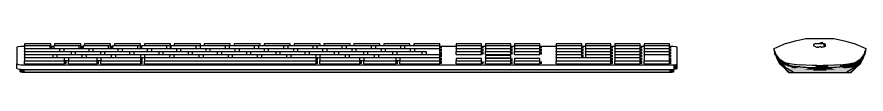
# Model space of a CAD drawing. Header units: millimetres. Extents: x 10441 to 16709, y -1420 to 2160.
# Drawn here: x 10798 to 11351, y -161 to -139 of the extents above; entities that cross this region are included whole.
import ezdxf

# ---------------------------------------------------------------- set-up
doc = ezdxf.new("R2010")
doc.units = ezdxf.units.MM
doc.header["$MEASUREMENT"] = 0
doc.layers.add('Hatch', color=7, linetype='Continuous')

# ---------------------------------------------------------------- blocks, each defined once
blk = doc.blocks.new('keyboard and mouse ele')
at = {"layer": 'Hatch', "linetype": 'Continuous', "lineweight": 0, "ltscale": 10}
for points in [[(-274.81, 11.15), (-274.81, 9.93), (-273.49, 10.05), (-273.49, 11.15)], [(-255.32, 11.15), (-255.32, 9.93), (-253.99, 10.05), (-253.99, 11.15)], [(-234.69, 11.15), (-235.82, 11.15), (-235.82, 9.93), (-234.69, 10.03)], [(-216.32, 11.15), (-216.32, 9.93), (-215.65, 9.99), (-215.65, 11.15)], [(-196.83, 11.15), (-196.83, 9.93), (-196.62, 9.95), (-196.62, 11.15)], [(-20.04, 11.15), (-21.36, 11.15), (-21.36, 9.93), (-20.04, 10.05)], [(7.14, 11.15), (5.82, 11.15), (5.82, 9.93), (7.14, 10.05)], [(24.86, 11.15), (24.86, 9.93), (26.18, 10.05), (26.18, 11.15)], [(45.22, 11.15), (43.9, 11.15), (43.9, 9.93), (45.22, 10.05)], [(71.08, 11.15), (71.08, 9.93), (72.4, 10.05), (72.4, 11.15)], [(91.44, 11.15), (90.12, 11.15), (90.12, 9.93), (91.44, 10.05)], [(109.15, 11.15), (109.15, 9.93), (110.48, 10.05), (110.48, 11.15)], [(129.52, 11.15), (128.19, 11.15), (128.19, 9.93), (129.52, 10.05)], [(222.99, 12.97), (222.54, 12.74), (222.99, 12.88)], [(-273.95, 9.79), (-275.27, 9.79), (-273.95, 9.72)], [(-254.91, 9.79), (-256.23, 9.79), (-254.91, 9.72)], [(-248.5, 7.85), (-249.82, 7.85), (-248.5, 7.79)], [(-240.95, 5.92), (-242.27, 5.92), (-240.95, 5.86)], [(-235.87, 9.79), (-237.19, 9.79), (-235.87, 9.72)], [(-229.46, 7.85), (-230.79, 7.85), (-229.46, 7.79)], [(-216.83, 9.79), (-218.15, 9.79), (-216.83, 9.72)], [(-210.42, 7.85), (-211.75, 7.85), (-210.42, 7.79)], [(-202.87, 5.92), (-204.2, 5.92), (-202.87, 5.86)], [(-197.79, 9.79), (-199.12, 9.79), (-197.79, 9.72)], [(-191.39, 7.85), (-192.71, 7.85), (-191.39, 7.79)], [(-172.35, 7.85), (-173.67, 7.85), (-172.35, 7.79)], [(-159.71, 9.79), (-161.04, 9.79), (-159.71, 9.72)], [(-145.76, 5.92), (-147.08, 5.92), (-145.76, 5.86)], [(-126.72, 5.92), (-128.04, 5.92), (-126.72, 5.86)], [(-115.23, 7.85), (-116.56, 7.85), (-115.23, 7.79)], [(-102.6, 9.79), (-103.92, 9.79), (-102.6, 9.72)], [(-88.64, 5.92), (-89.97, 5.92), (-88.64, 5.86)], [(-83.56, 9.79), (-84.88, 9.79), (-83.56, 9.72)], [(-77.15, 7.85), (-78.48, 7.85), (-77.15, 7.79)], [(-64.52, 9.79), (-65.85, 9.79), (-64.52, 9.72)], [(-50.56, 5.92), (-51.89, 5.92), (-50.56, 5.86)], [(-39.08, 7.85), (-40.4, 7.85), (-39.08, 7.79)], [(-31.53, 5.92), (-32.85, 5.92), (-31.53, 5.86)], [(-21.36, 9.79), (-21.36, 8), (-20.04, 8.11), (-20.04, 9.79)], [(-20.04, 7.85), (-21.36, 7.85), (-21.36, 4.13), (-20.04, 4.25)], [(7.14, 9.79), (5.82, 9.79), (5.82, 8), (7.14, 8.11)], [(5.82, 7.85), (5.82, 6.06), (7.14, 6.18), (7.14, 7.85)], [(26.18, 9.79), (24.86, 9.79), (24.86, 8), (26.18, 8.11)], [(26.18, 7.85), (24.86, 7.85), (24.86, 6.06), (26.18, 6.18)], [(45.22, 9.79), (43.9, 9.79), (43.9, 8), (45.22, 8.11)], [(43.9, 7.85), (43.9, 6.06), (45.22, 6.18), (45.22, 7.85)], [(71.08, 9.79), (71.08, 8), (72.4, 8.11), (72.4, 9.79)], [(71.08, 7.85), (71.08, 6.06), (72.4, 6.18), (72.4, 7.85)], [(71.08, 5.92), (71.08, 4.13), (72.4, 4.25), (72.4, 5.92)], [(90.12, 9.79), (90.12, 8), (91.44, 8.11), (91.44, 9.79)], [(91.44, 7.85), (90.12, 7.85), (90.12, 6.06), (91.44, 6.18)], [(91.44, 5.92), (90.12, 5.92), (90.12, 4.13), (91.44, 4.25)], [(110.48, 9.79), (109.15, 9.79), (109.15, 8), (110.48, 8.11)], [(109.15, 7.85), (109.15, 6.06), (110.48, 6.18), (110.48, 7.85)], [(109.15, 5.92), (109.15, 4.13), (110.48, 4.25), (110.48, 5.92)], [(129.52, 9.79), (128.19, 9.79), (128.19, 8), (129.52, 8.11)], [(129.52, 7.85), (128.19, 7.85), (128.19, 6.06), (129.52, 6.18)], [(129.52, 5.92), (128.19, 5.92), (128.19, 4.13), (129.52, 4.25)], [(253.07, 3.46), (252.39, 1.95), (255.05, 6.2)], [(255.05, 6.2), (252.39, 1.95), (254.7, 4.17)], [(255.05, 6.2), (254.7, 4.17), (256.03, 8.87)], [(254.7, 4.17), (255.52, 6.48), (256.03, 8.87)], [(255.43, 6.2), (255.59, 6.48), (255.8, 7.02), (255.44, 6.24)], [(255.52, 6.48), (255.47, 6.32), (255.8, 7.02)], [(255.52, 6.48), (255.84, 7.19), (256.28, 9.86)], [(256.27, 9.83), (256.03, 8.87), (255.52, 6.48), (256.25, 9.73)], [(-265.79, 2.05), (-265.79, 0), (-264.47, 0.12), (-264.47, 2.05)], [(-243.36, 2.05), (-244.68, 2.05), (-244.68, 0), (-243.36, 0.12)], [(-216.17, 3.99), (-216.17, 2.2), (-214.85, 2.31), (-214.85, 3.99)], [(-216.17, 2.05), (-216.17, 0), (-214.85, 0.12), (-214.85, 2.05)], [(-157.73, 3.99), (-159.06, 3.99), (-157.73, 3.92)], [(-138.69, 3.99), (-140.02, 3.99), (-138.69, 3.92)], [(-119.65, 3.99), (-120.98, 3.99), (-119.65, 3.92)], [(-100.62, 3.99), (-101.94, 3.99), (-101.94, 2.2), (-100.62, 2.31)], [(-100.62, 2.05), (-101.94, 2.05), (-101.94, 0), (-100.62, 0.12)], [(-72.1, 2.05), (-73.43, 2.05), (-73.43, 0), (-72.1, 0.12)], [(-62.54, 3.99), (-63.86, 3.99), (-62.54, 3.92)], [(-48.55, 2.05), (-49.88, 2.05), (-49.88, 0), (-48.55, 0.12)], [(-21.36, 3.99), (-21.36, 2.2), (-20.04, 2.31), (-20.04, 3.99)], [(-21.36, 2.05), (-21.36, 0), (-20.04, 0.12), (-20.04, 2.05)], [(5.82, 1.79), (5.82, 0), (7.14, 0.12), (7.14, 1.79)], [(26.18, 3.72), (24.86, 3.72), (24.86, 1.93), (26.18, 2.05)], [(24.86, 1.79), (24.86, 0), (26.18, 0.12), (26.18, 1.79)], [(43.9, 1.79), (43.9, 0), (45.22, 0.12), (45.22, 1.79)], [(91.44, 3.99), (90.12, 3.99), (90.12, 2.2), (91.44, 2.31)], [(91.44, 2.05), (90.12, 2.05), (90.12, 0), (91.44, 0.12)], [(109.15, 3.99), (109.15, 2.2), (110.48, 2.31), (110.48, 3.99)], [(110.48, 2.05), (109.15, 2.05), (109.15, 0), (110.48, 0.12)], [(129.52, 3.99), (128.19, 3.99), (128.19, 0), (129.52, 0.12)], [(132.52, -0.26), (132.52, -3.24), (133.19, -2.98), (133.19, 0)], [(200.23, 1.84), (197.91, 4.03), (202.53, -1.59)], [(202.53, -1.59), (197.91, 4.03), (202.28, -1.44)], [(198.05, 3.99), (200.24, 1.84), (200.17, 1.95)], [(200.23, 1.84), (201.3, 1.18), (201.43, 1.12)], [(204.62, -2.28), (200.23, 1.84), (202.53, -1.59)], [(200.42, 1.8), (200.25, 1.83), (204.11, -0.48), (204.18, -0.39), (203.94, -0.34)], [(201.43, 1.12), (201.3, 1.18), (203.99, -0.47), (204.14, -0.48)], [(207.7, 0.21), (203.4, 1), (203.94, -0.34)], [(207.7, 0.21), (203.94, -0.34), (205.81, -0.71)], [(244.86, 0.21), (239.42, -0.53), (244.31, -1.2)], [(244.86, 0.21), (244.31, -1.2), (248.61, -0.34)], [(248.61, -0.34), (249.15, 1), (244.86, 0.21)], [(252.32, 1.84), (247.93, -2.28), (250.04, -1.59)], [(248.56, -0.47), (247.93, -2.28), (252.32, 1.84)], [(248.61, -0.34), (248.38, -0.39), (248.45, -0.48), (252.32, 1.84), (252.15, 1.8)], [(248.42, -0.49), (248.56, -0.47), (251.22, 1.16), (251.09, 1.1), (250.09, 0.51), (248.45, -0.48)], [(249.15, 1), (248.61, -0.34), (253.07, 3.46)], [(253.07, 3.46), (248.61, -0.34), (252.39, 1.95)], [(250.04, -1.59), (251.85, -0.52), (254.65, 4.03)], [(250.04, -1.59), (254.65, 4.03), (252.32, 1.84)], [(252.32, 1.84), (251.09, 1.1), (251.22, 1.16)], [(253.55, 2.25), (251.85, -0.52), (252.76, 0.55)], [(252.39, 1.95), (252.27, 1.87), (254.65, 4.03), (254.51, 3.99)], [(252.76, 0.55), (252.95, 0.73), (253.87, 2.76), (253.55, 2.25)], [(-294.81, -3.38), (-294.81, -4.97), (-294.41, -5.13), (-294.41, -3.43)], [(-294.31, -3.44), (-294.41, -5.13), (-293.31, -5.24), (-293.31, -3.46)], [(-293.31, -3.46), (-293.31, -5.24), (-291.81, -5.29), (-291.81, -3.51)], [(128.19, -3.51), (-291.81, -3.51), (-291.81, -5.29), (128.19, -5.29)], [(128.19, -5.29), (129.69, -5.24), (129.69, -3.46), (128.19, -3.51)], [(130.69, -3.44), (129.69, -3.46), (129.69, -5.24), (130.79, -5.13), (130.79, -3.43)], [(130.69, -3.44), (132.52, -3.24), (132.52, -0.26), (130.69, -0.45)], [(130.79, -3.43), (130.79, -5.13), (131.19, -4.97), (131.19, -3.38)], [(202.42, -1.52), (200.72, -0.52), (206.48, -5.5), (208.78, -5.24), (203.66, -2.25), (202.53, -1.59)], [(206.48, -5.5), (201.87, -1.52), (205.84, -5.5)], [(204.62, -2.28), (202.53, -1.59), (208.78, -5.24)], [(204.04, -0.47), (210.07, -2.79), (204.27, -0.51), (204.16, -0.49)], [(204.06, -0.49), (205.27, -1.65), (206.45, -1.65), (208.42, -2.64), (210.07, -2.79)], [(204.11, -0.48), (204.48, -0.45), (204.18, -0.39)], [(204.48, -0.45), (204.11, -0.48), (205.88, -0.84), (208.35, -1.33), (208.42, -1.22), (208.25, -1.2)], [(208.36, -1.35), (204.27, -0.51), (210.07, -2.79)], [(216.4, -3.62), (204.62, -2.28), (213.51, -4.4)], [(210.07, -2.79), (204.62, -2.28), (216.4, -3.62)], [(204.62, -2.28), (208.78, -5.24), (213.51, -4.4)], [(218.92, -5.24), (206.48, -5.5), (217.49, -5.5)], [(206.48, -5.5), (218.92, -5.24), (208.78, -5.24)], [(210.07, -2.79), (213.26, -1.91), (208.36, -1.35)], [(212.89, -1.75), (208.42, -1.22), (208.37, -1.33), (212.99, -1.88), (213.26, -1.91)], [(221.41, -4.4), (208.78, -5.24), (218.92, -5.24)], [(208.78, -5.24), (221.41, -4.4), (213.51, -4.4)], [(213.26, -1.91), (210.07, -2.79), (220.41, -2.42)], [(210.07, -2.79), (216.4, -3.62), (220.41, -2.42)], [(213.31, -1.8), (212.89, -1.75), (213.26, -1.91)], [(220.78, -2.33), (213.13, -0.53), (213.4, -1.81)], [(213.31, -1.8), (213.26, -1.91), (220.41, -2.42), (219.84, -2.26), (213.4, -1.81)], [(222.66, -3.62), (213.51, -4.4), (221.41, -4.4)], [(213.51, -4.4), (222.66, -3.62), (216.4, -3.62)], [(216.4, -3.62), (222.14, -2.43), (220.41, -2.42)], [(222.14, -2.43), (216.4, -3.62), (222.66, -3.62)], [(218.92, -5.24), (217.49, -5.5), (226.28, -5.24)], [(226.28, -5.24), (217.49, -5.5), (226.28, -5.5)], [(221.41, -4.4), (218.92, -5.24), (226.28, -4.4)], [(218.92, -5.24), (226.28, -5.24), (226.28, -4.4)], [(219.84, -2.26), (220.41, -2.42), (220.46, -2.31), (219.91, -2.27)], [(220.55, -2.31), (220.41, -2.42), (222.14, -2.43), (220.78, -2.33)], [(226.28, -3.62), (222.66, -3.62), (221.41, -4.4)], [(221.41, -4.4), (226.28, -4.4), (226.28, -3.62)], [(222.28, -2.34), (222.14, -2.43), (224.59, -2.43), (222.35, -2.34)], [(224.59, -2.43), (222.14, -2.43), (222.66, -3.62)], [(224.2, -0.98), (222.35, -2.34), (224.65, -2.34)], [(224.59, -2.43), (222.66, -3.62), (226.28, -3.62)], [(224.65, -2.34), (225.28, -0.98), (224.2, -0.98)], [(224.59, -2.43), (226.28, -2.39), (224.68, -2.34)], [(226.28, -3.62), (226.28, -2.43), (224.59, -2.43)], [(225.28, -0.98), (224.65, -2.34), (226.28, -2.39)], [(226.28, -2.39), (226.28, -0.98), (225.28, -0.98)], [(227.27, -0.98), (226.28, -2.39), (227.9, -2.34)], [(227.27, -0.98), (226.28, -0.98), (226.28, -2.39)], [(227.98, -2.43), (226.28, -3.62), (229.9, -3.62)], [(227.98, -2.43), (226.28, -2.43), (226.28, -3.62)], [(226.28, -3.62), (226.28, -4.4), (231.16, -4.4)], [(233.64, -5.24), (226.28, -4.4), (226.28, -5.24)], [(226.28, -5.24), (226.28, -5.5), (235.07, -5.5)], [(233.64, -5.24), (226.28, -5.24), (235.07, -5.5)], [(226.3, -2.39), (227.98, -2.43), (227.88, -2.34)], [(226.3, -3.63), (231.16, -4.4), (229.9, -3.62)], [(226.3, -4.4), (233.64, -5.24), (231.16, -4.4)], [(226.44, -2.43), (227.36, -2.43), (226.47, -2.39)], [(228.36, -0.98), (227.27, -0.98), (227.9, -2.34)], [(227.9, -2.34), (230.21, -2.34), (228.36, -0.98)], [(230.21, -2.34), (227.98, -2.34), (230.43, -2.43), (230.29, -2.34)], [(227.98, -2.43), (229.9, -3.62), (230.43, -2.43)], [(231.43, -0.98), (228.36, -0.98), (230.21, -2.34)], [(229.9, -3.62), (236.17, -3.62), (230.43, -2.43)], [(239.06, -4.4), (236.17, -3.62), (229.9, -3.62)], [(229.9, -3.62), (231.16, -4.4), (239.06, -4.4)], [(230.21, -2.34), (231.78, -2.33), (231.43, -0.98)], [(230.42, -2.34), (232.14, -2.42), (232, -2.31), (231.78, -2.33)], [(232.14, -2.42), (230.43, -2.43), (236.17, -3.62)], [(239.06, -4.4), (231.16, -4.4), (243.77, -5.24)], [(231.16, -4.4), (233.64, -5.24), (243.77, -5.24)], [(239.42, -0.53), (231.43, -0.98), (231.78, -2.33)], [(231.78, -2.33), (239.17, -1.81), (239.42, -0.53)], [(232.09, -2.31), (232.14, -2.42), (232.71, -2.26)], [(232.71, -2.26), (232.14, -2.42), (239.3, -1.91), (239.25, -1.8)], [(232.14, -2.42), (242.48, -2.79), (239.3, -1.91)], [(236.17, -3.62), (242.48, -2.79), (232.14, -2.42)], [(243.77, -5.24), (233.64, -5.24), (246.07, -5.5)], [(246.07, -5.5), (233.64, -5.24), (235.07, -5.5)], [(242.48, -2.79), (236.17, -3.62), (247.93, -2.28)], [(247.93, -2.28), (236.17, -3.62), (239.06, -4.4)], [(239.06, -4.4), (243.77, -5.24), (247.93, -2.28)], [(239.42, -0.53), (239.17, -1.81), (244.31, -1.2)], [(239.25, -1.8), (239.3, -1.91), (239.66, -1.76)], [(239.66, -1.76), (239.3, -1.91), (244.2, -1.35), (244.14, -1.22)], [(239.3, -1.91), (242.48, -2.79), (244.2, -1.35)], [(242.48, -2.79), (248.56, -0.47), (248.38, -0.49)], [(248.56, -0.47), (242.48, -2.79), (247.93, -2.28)], [(244.2, -1.35), (242.48, -2.79), (248.33, -0.5)], [(248.4, -2.54), (243.77, -5.24), (246.07, -5.5), (251.85, -0.52), (250.14, -1.52), (250.04, -1.59), (248.9, -2.25)], [(243.77, -5.24), (250.04, -1.59), (247.93, -2.28)], [(244.31, -1.2), (244.14, -1.22), (244.2, -1.35), (248.33, -0.5), (248.45, -0.48), (248.08, -0.45)], [(246.07, -5.5), (246.71, -5.5), (250.68, -1.53)], [(248.38, -0.39), (248.08, -0.45), (248.45, -0.48)]]:
    blk.add_hatch(color=253, dxfattribs=at).paths.add_polyline_path(points)
at = {"ltscale": 10}
for p, q in [((-296.14, 11.13), (-296.81, 10.87)), ((-294.31, 11.32), (-296.14, 11.13)), ((-291.81, 11.39), (-294.31, 11.32)), ((-274.81, 13.02), (-291.81, 13.02)), ((-291.81, 13.02), (-291.81, 11.92)), ((-291.81, 11.92), (-274.81, 11.92)), ((-291.81, 11.66), (-291.81, 11.92)), ((-275.27, 11.66), (-291.81, 11.66)), ((-291.81, 11.66), (-291.81, 9.99)), ((-275.27, 9.99), (-275.27, 11.66)), ((-274.81, 11.92), (-274.81, 13.02)), ((-274.81, 9.93), (-274.81, 11.92)), ((-272.77, 11.39), (-274.81, 11.39)), ((-256.23, 11.66), (-272.77, 11.66)), ((-272.77, 11.66), (-272.77, 9.99)), ((-255.32, 13.02), (-272.31, 13.02)), ((-272.31, 13.02), (-272.31, 11.92)), ((-272.31, 11.92), (-255.32, 11.92)), ((-272.31, 11.66), (-272.31, 11.92)), ((-256.23, 9.99), (-256.23, 11.66)), ((-255.32, 11.92), (-255.32, 13.02)), ((-255.32, 9.93), (-255.32, 11.92)), ((-253.73, 11.39), (-255.32, 11.39)), ((-237.19, 11.66), (-253.73, 11.66)), ((-253.73, 11.66), (-253.73, 9.99)), ((-235.82, 13.02), (-252.82, 13.02)), ((-252.82, 13.02), (-252.82, 11.92)), ((-252.82, 11.92), (-235.82, 11.92)), ((-252.82, 11.66), (-252.82, 11.92)), ((-237.19, 9.99), (-237.19, 11.66)), ((-235.82, 11.92), (-235.82, 13.02)), ((-235.82, 9.93), (-235.82, 11.92)), ((-234.69, 11.39), (-235.82, 11.39)), ((-218.15, 11.66), (-234.69, 11.66)), ((-234.69, 11.66), (-234.69, 9.99)), ((-216.32, 13.02), (-233.32, 13.02)), ((-233.32, 13.02), (-233.32, 11.92)), ((-233.32, 11.92), (-216.32, 11.92)), ((-233.32, 11.66), (-233.32, 11.92)), ((-218.15, 9.99), (-218.15, 11.66)), ((-216.32, 11.92), (-216.32, 13.02)), ((-216.32, 9.93), (-216.32, 11.92)), ((-215.65, 11.39), (-216.32, 11.39)), ((-199.12, 11.66), (-215.65, 11.66)), ((-215.65, 11.66), (-215.65, 9.99)), ((-196.83, 13.02), (-213.82, 13.02)), ((-213.82, 13.02), (-213.82, 11.92)), ((-213.82, 11.92), (-196.83, 11.92)), ((-213.82, 11.66), (-213.82, 11.92)), ((-199.12, 9.99), (-199.12, 11.66)), ((-196.83, 11.92), (-196.83, 13.02)), ((-196.83, 9.93), (-196.83, 11.92)), ((-196.62, 11.39), (-196.83, 11.39)), ((-180.08, 11.66), (-196.62, 11.66)), ((-196.62, 11.66), (-196.62, 9.99)), ((-177.33, 13.02), (-194.33, 13.02)), ((-194.33, 13.02), (-194.33, 11.92)), ((-194.33, 11.92), (-177.33, 11.92)), ((-194.33, 11.66), (-194.33, 11.92)), ((-180.08, 9.99), (-180.08, 11.66)), ((-161.04, 11.66), (-177.58, 11.66)), ((-177.58, 11.66), (-177.58, 9.99)), ((-177.33, 11.92), (-177.33, 13.02)), ((-177.33, 11.66), (-177.33, 11.92)), ((-157.84, 13.02), (-174.83, 13.02)), ((-174.83, 13.02), (-174.83, 11.92)), ((-174.83, 11.92), (-157.84, 11.92)), ((-174.83, 11.66), (-174.83, 11.92)), ((-161.04, 9.99), (-161.04, 11.66)), ((-142, 11.66), (-158.54, 11.66)), ((-158.54, 11.66), (-158.54, 9.99)), ((-157.84, 11.92), (-157.84, 13.02)), ((-157.84, 11.66), (-157.84, 11.92)), ((-138.34, 13.02), (-155.34, 13.02)), ((-155.34, 13.02), (-155.34, 11.92)), ((-155.34, 11.92), (-138.34, 11.92)), ((-155.34, 11.66), (-155.34, 11.92)), ((-142, 9.99), (-142, 11.66)), ((-122.96, 11.66), (-139.5, 11.66)), ((-139.5, 11.66), (-139.5, 9.99)), ((-138.34, 11.92), (-138.34, 13.02)), ((-138.34, 11.66), (-138.34, 11.92)), ((-118.84, 13.02), (-135.84, 13.02)), ((-135.84, 13.02), (-135.84, 11.92)), ((-135.84, 11.92), (-118.84, 11.92)), ((-135.84, 11.66), (-135.84, 11.92)), ((-122.96, 9.99), (-122.96, 11.66)), ((-103.92, 11.66), (-120.46, 11.66)), ((-120.46, 11.66), (-120.46, 9.99)), ((-118.84, 11.92), (-118.84, 13.02)), ((-118.84, 11.66), (-118.84, 11.92)), ((-99.35, 13.02), (-116.34, 13.02)), ((-116.34, 13.02), (-116.34, 11.92)), ((-116.34, 11.92), (-99.35, 11.92)), ((-116.34, 11.66), (-116.34, 11.92)), ((-103.92, 9.99), (-103.92, 11.66)), ((-84.88, 11.66), (-101.42, 11.66)), ((-101.42, 11.66), (-101.42, 9.99)), ((-99.35, 11.92), (-99.35, 13.02)), ((-99.35, 11.66), (-99.35, 11.92)), ((-79.85, 13.02), (-96.85, 13.02)), ((-96.85, 13.02), (-96.85, 11.92)), ((-96.85, 11.92), (-79.85, 11.92)), ((-96.85, 11.66), (-96.85, 11.92)), ((-84.88, 9.99), (-84.88, 11.66)), ((-65.85, 11.66), (-82.38, 11.66)), ((-82.38, 11.66), (-82.38, 9.99)), ((-79.85, 11.92), (-79.85, 13.02)), ((-79.85, 11.66), (-79.85, 11.92)), ((-60.36, 13.02), (-77.35, 13.02)), ((-77.35, 13.02), (-77.35, 11.92)), ((-77.35, 11.92), (-60.36, 11.92)), ((-77.35, 11.66), (-77.35, 11.92)), ((-65.85, 9.99), (-65.85, 11.66)), ((-46.81, 11.66), (-63.35, 11.66)), ((-63.35, 11.66), (-63.35, 9.99)), ((-60.36, 11.92), (-60.36, 13.02)), ((-60.36, 11.66), (-60.36, 11.92)), ((-40.86, 13.02), (-57.86, 13.02)), ((-57.86, 13.02), (-57.86, 11.92)), ((-57.86, 11.92), (-40.86, 11.92)), ((-57.86, 11.66), (-57.86, 11.92)), ((-46.81, 9.99), (-46.81, 11.66)), ((-21.36, 11.66), (-44.31, 11.66)), ((-44.31, 11.66), (-44.31, 9.99)), ((-40.86, 11.92), (-40.86, 13.02)), ((-40.86, 11.66), (-40.86, 11.92)), ((-21.36, 13.02), (-38.36, 13.02)), ((-38.36, 13.02), (-38.36, 11.92)), ((-38.36, 11.92), (-21.36, 11.92)), ((-38.36, 11.66), (-38.36, 11.92)), ((-21.36, 11.92), (-21.36, 13.02)), ((-21.36, 11.66), (-21.36, 11.92)), ((-21.36, 9.99), (-21.36, 11.66)), ((-10.72, 11.39), (-21.36, 11.39)), ((5.82, 13.02), (-10.72, 13.02)), ((-10.72, 13.02), (-10.72, 11.92)), ((-10.72, 11.92), (5.82, 11.92)), ((-10.72, 11.66), (-10.72, 11.92)), ((5.82, 11.66), (-10.72, 11.66)), ((-10.72, 11.66), (-10.72, 9.99)), ((5.82, 11.92), (5.82, 13.02)), ((5.82, 11.66), (5.82, 11.92)), ((5.82, 9.99), (5.82, 11.66)), ((8.32, 11.39), (5.82, 11.39)), ((24.86, 13.02), (8.32, 13.02)), ((8.32, 13.02), (8.32, 11.92)), ((8.32, 11.92), (24.86, 11.92)), ((8.32, 11.66), (8.32, 11.92)), ((24.86, 11.66), (8.32, 11.66)), ((8.32, 11.66), (8.32, 9.99)), ((24.86, 11.92), (24.86, 13.02)), ((24.86, 11.66), (24.86, 11.92)), ((24.86, 9.99), (24.86, 11.66)), ((27.36, 11.39), (24.86, 11.39)), ((43.9, 13.02), (27.36, 13.02)), ((27.36, 13.02), (27.36, 11.92)), ((27.36, 11.92), (43.9, 11.92)), ((27.36, 11.66), (27.36, 11.92)), ((43.9, 11.66), (27.36, 11.66)), ((27.36, 11.66), (27.36, 9.99)), ((43.9, 11.92), (43.9, 13.02)), ((43.9, 11.66), (43.9, 11.92)), ((43.9, 9.99), (43.9, 11.66)), ((54.54, 11.39), (43.9, 11.39)), ((71.08, 13.02), (54.54, 13.02)), ((54.54, 13.02), (54.54, 11.92)), ((54.54, 11.92), (71.08, 11.92)), ((54.54, 11.66), (54.54, 11.92)), ((71.08, 11.66), (54.54, 11.66)), ((54.54, 11.66), (54.54, 9.99)), ((71.08, 11.92), (71.08, 13.02)), ((71.08, 11.66), (71.08, 11.92)), ((71.08, 9.99), (71.08, 11.66)), ((73.58, 11.39), (71.08, 11.39)), ((90.12, 13.02), (73.58, 13.02)), ((73.58, 13.02), (73.58, 11.92)), ((73.58, 11.92), (90.12, 11.92)), ((73.58, 11.66), (73.58, 11.92)), ((90.12, 11.66), (73.58, 11.66)), ((73.58, 11.66), (73.58, 9.99)), ((90.12, 11.92), (90.12, 13.02)), ((90.12, 11.66), (90.12, 11.92)), ((90.12, 9.99), (90.12, 11.66)), ((92.62, 11.39), (90.12, 11.39)), ((109.15, 13.02), (92.62, 13.02)), ((92.62, 13.02), (92.62, 11.92)), ((92.62, 11.92), (109.15, 11.92)), ((92.62, 11.66), (92.62, 11.92)), ((109.15, 11.66), (92.62, 11.66)), ((92.62, 11.66), (92.62, 9.99)), ((109.15, 11.92), (109.15, 13.02)), ((109.15, 11.66), (109.15, 11.92)), ((109.15, 9.99), (109.15, 11.66)), ((111.65, 11.39), (109.15, 11.39)), ((128.19, 13.02), (111.65, 13.02)), ((111.65, 13.02), (111.65, 11.92)), ((111.65, 11.92), (128.19, 11.92)), ((111.65, 11.66), (111.65, 11.92)), ((128.19, 11.66), (111.65, 11.66)), ((111.65, 11.66), (111.65, 9.99)), ((128.19, 11.92), (128.19, 13.02)), ((128.19, 11.66), (128.19, 11.92)), ((128.19, 9.99), (128.19, 11.66)), ((130.69, 11.32), (128.19, 11.39)), ((132.52, 11.13), (130.69, 11.32)), ((133.19, 10.87), (132.52, 11.13)), ((204.15, 13.3), (196.28, 9.86)), ((204.15, 13.3), (210.37, 14.92)), ((210.37, 14.92), (217.15, 16.5)), ((217.15, 16.5), (226.28, 16.5)), ((222.09, 12.56), (221.97, 12.35)), ((221.97, 12.35), (221.97, 12.16)), ((221.97, 12.16), (222.09, 11.9)), ((222.25, 12.68), (222.09, 12.56)), ((222.09, 11.9), (222.42, 11.61)), ((222.54, 12.83), (222.25, 12.68)), ((223, 11.32), (222.42, 11.61)), ((222.99, 12.97), (222.54, 12.83)), ((223.59, 13.07), (222.99, 12.97)), ((223.48, 11.14), (223, 11.32)), ((223.54, 11.1), (223.48, 11.14)), ((223.54, 11.1), (224.04, 10.91)), ((224.23, 13.12), (223.59, 13.07)), ((224.81, 13.12), (224.23, 13.12)), ((225.29, 13.07), (224.81, 13.12)), ((225.73, 13.02), (225.29, 13.07)), ((226.16, 12.99), (225.73, 13.02)), ((226.06, 13.15), (226.11, 13.29)), ((226.29, 13.16), (226.06, 13.15)), ((226.11, 13.29), (226.22, 13.43)), ((226.28, 13), (226.16, 12.99)), ((226.22, 13.43), (226.28, 13.46)), ((226.28, 16.5), (235.41, 16.5)), ((226.45, 13.55), (226.28, 13.46)), ((226.28, 13.16), (226.28, 13.38)), ((226.58, 13.02), (226.28, 13.16)), ((226.58, 13.02), (226.28, 13)), ((226.73, 13.19), (226.29, 13.16)), ((226.29, 13.16), (226.29, 13.16)), ((226.86, 13.67), (226.45, 13.55)), ((227.06, 13.07), (226.58, 13.02)), ((227.16, 13.25), (226.73, 13.19)), ((227.28, 13.75), (226.86, 13.67)), ((227.68, 13.12), (227.06, 13.07)), ((227.6, 13.38), (227.16, 13.25)), ((227.69, 13.8), (227.28, 13.75)), ((227.92, 13.53), (227.6, 13.38)), ((228.48, 13.12), (227.68, 13.12)), ((228.1, 13.82), (227.69, 13.8)), ((228.07, 13.65), (227.92, 13.53)), ((228.07, 13.65), (228.1, 13.82)), ((229.13, 13.05), (228.48, 13.12)), ((229.04, 11.14), (228.78, 11.01)), ((228.88, 12.29), (229.09, 12.57)), ((228.9, 12.15), (228.88, 12.37)), ((228.88, 12.37), (228.88, 12.29)), ((229.17, 11.96), (228.9, 12.15)), ((229.25, 11.2), (229.04, 11.14)), ((229.09, 12.57), (229.47, 12.73)), ((229.6, 12.94), (229.13, 13.05)), ((229.64, 11.82), (229.17, 11.96)), ((229.7, 11.4), (229.25, 11.2)), ((229.95, 12.83), (229.47, 12.73)), ((229.95, 12.83), (229.6, 12.94)), ((230.2, 11.7), (229.64, 11.82)), ((229.99, 11.55), (229.7, 11.4)), ((229.99, 11.55), (230.2, 11.7)), ((235.41, 16.5), (242.19, 14.92)), ((242.19, 14.92), (248.42, 13.3)), ((256.28, 9.86), (248.42, 13.3)), ((-296.81, 10.87), (-296.81, 0)), ((-291.81, 9.99), (-275.27, 9.99)), ((-291.81, 9.72), (-291.81, 9.99)), ((-268.86, 9.72), (-291.81, 9.72)), ((-291.81, 9.72), (-291.81, 8.05)), ((-291.81, 8.05), (-268.86, 8.05)), ((-291.81, 7.79), (-291.81, 8.05)), ((-261.31, 7.79), (-291.81, 7.79)), ((-291.81, 7.79), (-291.81, 6.12)), ((-291.81, 6.12), (-261.31, 6.12)), ((-291.81, 5.86), (-291.81, 6.12)), ((-273.29, 5.86), (-291.81, 5.86)), ((-291.81, 5.86), (-291.81, 4.18)), ((-275.27, 9.72), (-275.27, 9.99)), ((-275.27, 9.93), (-274.81, 9.93)), ((-273.29, 4.18), (-273.29, 5.86)), ((-272.77, 9.99), (-256.23, 9.99)), ((-272.77, 9.72), (-272.77, 9.99)), ((-254.25, 5.86), (-270.79, 5.86)), ((-270.79, 5.86), (-270.79, 4.18)), ((-268.86, 8.05), (-268.86, 9.72)), ((-268.86, 7.79), (-268.86, 8.05)), ((-268.86, 8), (-266.36, 8)), ((-249.82, 9.72), (-266.36, 9.72)), ((-266.36, 9.72), (-266.36, 8.05)), ((-266.36, 8.05), (-249.82, 8.05)), ((-266.36, 7.79), (-266.36, 8.05)), ((-261.31, 6.12), (-261.31, 7.79)), ((-261.31, 5.86), (-261.31, 6.12)), ((-261.31, 6.06), (-258.81, 6.06)), ((-242.27, 7.79), (-258.81, 7.79)), ((-258.81, 7.79), (-258.81, 6.12)), ((-258.81, 6.12), (-242.27, 6.12)), ((-258.81, 5.86), (-258.81, 6.12)), ((-256.23, 9.72), (-256.23, 9.99)), ((-256.23, 9.93), (-255.32, 9.93)), ((-254.25, 4.18), (-254.25, 5.86)), ((-253.73, 9.99), (-237.19, 9.99)), ((-253.73, 9.72), (-253.73, 9.99)), ((-235.21, 5.86), (-251.75, 5.86)), ((-251.75, 5.86), (-251.75, 4.18)), ((-249.82, 8.05), (-249.82, 9.72)), ((-249.82, 7.79), (-249.82, 8.05)), ((-249.82, 8), (-247.32, 8)), ((-230.79, 9.72), (-247.32, 9.72)), ((-247.32, 9.72), (-247.32, 8.05)), ((-247.32, 8.05), (-230.79, 8.05)), ((-247.32, 7.79), (-247.32, 8.05)), ((-242.27, 6.12), (-242.27, 7.79)), ((-242.27, 5.86), (-242.27, 6.12)), ((-242.27, 6.06), (-239.77, 6.06)), ((-223.23, 7.79), (-239.77, 7.79)), ((-239.77, 7.79), (-239.77, 6.12)), ((-239.77, 6.12), (-223.23, 6.12)), ((-239.77, 5.86), (-239.77, 6.12)), ((-237.19, 9.72), (-237.19, 9.99)), ((-237.19, 9.93), (-235.82, 9.93)), ((-235.21, 4.18), (-235.21, 5.86)), ((-234.69, 9.99), (-218.15, 9.99)), ((-234.69, 9.72), (-234.69, 9.99)), ((-216.17, 5.86), (-232.71, 5.86)), ((-232.71, 5.86), (-232.71, 4.18)), ((-230.79, 8.05), (-230.79, 9.72)), ((-230.79, 7.79), (-230.79, 8.05)), ((-230.79, 8), (-228.29, 8)), ((-211.75, 9.72), (-228.29, 9.72)), ((-228.29, 9.72), (-228.29, 8.05)), ((-228.29, 8.05), (-211.75, 8.05)), ((-228.29, 7.79), (-228.29, 8.05)), ((-223.23, 6.12), (-223.23, 7.79)), ((-223.23, 5.86), (-223.23, 6.12)), ((-223.23, 6.06), (-220.73, 6.06)), ((-204.2, 7.79), (-220.73, 7.79)), ((-220.73, 7.79), (-220.73, 6.12)), ((-220.73, 6.12), (-204.2, 6.12)), ((-220.73, 5.86), (-220.73, 6.12)), ((-218.15, 9.72), (-218.15, 9.99)), ((-218.15, 9.93), (-216.32, 9.93)), ((-216.17, 4.18), (-216.17, 5.86)), ((-215.65, 9.99), (-199.12, 9.99)), ((-215.65, 9.72), (-215.65, 9.99)), ((-197.13, 5.86), (-213.67, 5.86)), ((-213.67, 5.86), (-213.67, 4.18)), ((-211.75, 8.05), (-211.75, 9.72)), ((-211.75, 7.79), (-211.75, 8.05)), ((-211.75, 8), (-209.25, 8)), ((-192.71, 9.72), (-209.25, 9.72)), ((-209.25, 9.72), (-209.25, 8.05)), ((-209.25, 8.05), (-192.71, 8.05)), ((-209.25, 7.79), (-209.25, 8.05)), ((-204.2, 6.12), (-204.2, 7.79)), ((-204.2, 5.86), (-204.2, 6.12)), ((-204.2, 6.06), (-201.7, 6.06)), ((-185.16, 7.79), (-201.7, 7.79)), ((-201.7, 7.79), (-201.7, 6.12)), ((-201.7, 6.12), (-185.16, 6.12)), ((-201.7, 5.86), (-201.7, 6.12)), ((-199.12, 9.72), (-199.12, 9.99)), ((-199.12, 9.93), (-196.83, 9.93)), ((-197.13, 4.18), (-197.13, 5.86)), ((-196.62, 9.99), (-180.08, 9.99)), ((-196.62, 9.72), (-196.62, 9.99)), ((-178.09, 5.86), (-194.63, 5.86)), ((-194.63, 5.86), (-194.63, 4.18)), ((-192.71, 8.05), (-192.71, 9.72)), ((-192.71, 7.79), (-192.71, 8.05)), ((-192.71, 8), (-190.21, 8)), ((-173.67, 9.72), (-190.21, 9.72)), ((-190.21, 9.72), (-190.21, 8.05)), ((-190.21, 8.05), (-173.67, 8.05)), ((-190.21, 7.79), (-190.21, 8.05)), ((-185.16, 6.12), (-185.16, 7.79)), ((-185.16, 5.86), (-185.16, 6.12)), ((-185.16, 6.06), (-182.66, 6.06)), ((-166.12, 7.79), (-182.66, 7.79)), ((-182.66, 7.79), (-182.66, 6.12)), ((-182.66, 6.12), (-166.12, 6.12)), ((-182.66, 5.86), (-182.66, 6.12)), ((-180.08, 9.72), (-180.08, 9.99)), ((-180.08, 9.93), (-177.58, 9.93)), ((-178.09, 4.18), (-178.09, 5.86)), ((-177.58, 9.99), (-161.04, 9.99)), ((-177.58, 9.72), (-177.58, 9.99)), ((-159.06, 5.86), (-175.59, 5.86)), ((-175.59, 5.86), (-175.59, 4.18)), ((-173.67, 8.05), (-173.67, 9.72)), ((-173.67, 7.79), (-173.67, 8.05)), ((-173.67, 8), (-171.17, 8)), ((-154.63, 9.72), (-171.17, 9.72)), ((-171.17, 9.72), (-171.17, 8.05)), ((-171.17, 8.05), (-154.63, 8.05)), ((-171.17, 7.79), (-171.17, 8.05)), ((-166.12, 6.12), (-166.12, 7.79)), ((-166.12, 5.86), (-166.12, 6.12)), ((-166.12, 6.06), (-163.62, 6.06)), ((-147.08, 7.79), (-163.62, 7.79)), ((-163.62, 7.79), (-163.62, 6.12)), ((-163.62, 6.12), (-147.08, 6.12)), ((-163.62, 5.86), (-163.62, 6.12)), ((-161.04, 9.72), (-161.04, 9.99)), ((-161.04, 9.93), (-158.54, 9.93)), ((-159.06, 4.18), (-159.06, 5.86)), ((-158.54, 9.99), (-142, 9.99)), ((-158.54, 9.72), (-158.54, 9.99)), ((-140.02, 5.86), (-156.56, 5.86)), ((-156.56, 5.86), (-156.56, 4.18)), ((-154.63, 8.05), (-154.63, 9.72)), ((-154.63, 7.79), (-154.63, 8.05)), ((-154.63, 8), (-152.13, 8)), ((-135.59, 9.72), (-152.13, 9.72)), ((-152.13, 9.72), (-152.13, 8.05)), ((-152.13, 8.05), (-135.59, 8.05)), ((-152.13, 7.79), (-152.13, 8.05)), ((-147.08, 6.12), (-147.08, 7.79)), ((-147.08, 5.86), (-147.08, 6.12)), ((-147.08, 6.06), (-144.58, 6.06)), ((-128.04, 7.79), (-144.58, 7.79)), ((-144.58, 7.79), (-144.58, 6.12)), ((-144.58, 6.12), (-128.04, 6.12)), ((-144.58, 5.86), (-144.58, 6.12)), ((-142, 9.72), (-142, 9.99)), ((-142, 9.93), (-139.5, 9.93)), ((-140.02, 4.18), (-140.02, 5.86)), ((-139.5, 9.99), (-122.96, 9.99)), ((-139.5, 9.72), (-139.5, 9.99)), ((-120.98, 5.86), (-137.52, 5.86)), ((-137.52, 5.86), (-137.52, 4.18)), ((-135.59, 8.05), (-135.59, 9.72)), ((-135.59, 7.79), (-135.59, 8.05)), ((-135.59, 8), (-133.09, 8)), ((-116.56, 9.72), (-133.09, 9.72)), ((-133.09, 9.72), (-133.09, 8.05)), ((-133.09, 8.05), (-116.56, 8.05)), ((-133.09, 7.79), (-133.09, 8.05)), ((-128.04, 6.12), (-128.04, 7.79)), ((-128.04, 5.86), (-128.04, 6.12)), ((-128.04, 6.06), (-125.54, 6.06)), ((-109, 7.79), (-125.54, 7.79)), ((-125.54, 7.79), (-125.54, 6.12)), ((-125.54, 6.12), (-109, 6.12)), ((-125.54, 5.86), (-125.54, 6.12)), ((-122.96, 9.72), (-122.96, 9.99)), ((-122.96, 9.93), (-120.46, 9.93)), ((-120.98, 4.18), (-120.98, 5.86)), ((-120.46, 9.99), (-103.92, 9.99)), ((-120.46, 9.72), (-120.46, 9.99)), ((-101.94, 5.86), (-118.48, 5.86)), ((-118.48, 5.86), (-118.48, 4.18)), ((-116.56, 8.05), (-116.56, 9.72)), ((-116.56, 7.79), (-116.56, 8.05)), ((-116.56, 8), (-114.06, 8)), ((-97.52, 9.72), (-114.06, 9.72)), ((-114.06, 9.72), (-114.06, 8.05)), ((-114.06, 8.05), (-97.52, 8.05)), ((-114.06, 7.79), (-114.06, 8.05)), ((-109, 6.12), (-109, 7.79)), ((-109, 5.86), (-109, 6.12)), ((-109, 6.06), (-106.5, 6.06)), ((-89.97, 7.79), (-106.5, 7.79)), ((-106.5, 7.79), (-106.5, 6.12)), ((-106.5, 6.12), (-89.97, 6.12)), ((-106.5, 5.86), (-106.5, 6.12)), ((-103.92, 9.72), (-103.92, 9.99)), ((-103.92, 9.93), (-101.42, 9.93)), ((-101.94, 4.18), (-101.94, 5.86)), ((-101.42, 9.99), (-84.88, 9.99)), ((-101.42, 9.72), (-101.42, 9.99)), ((-82.9, 5.86), (-99.44, 5.86)), ((-99.44, 5.86), (-99.44, 4.18)), ((-97.52, 8.05), (-97.52, 9.72)), ((-97.52, 7.79), (-97.52, 8.05)), ((-97.52, 8), (-95.02, 8)), ((-78.48, 9.72), (-95.02, 9.72)), ((-95.02, 9.72), (-95.02, 8.05)), ((-95.02, 8.05), (-78.48, 8.05)), ((-95.02, 7.79), (-95.02, 8.05)), ((-89.97, 6.12), (-89.97, 7.79)), ((-89.97, 5.86), (-89.97, 6.12)), ((-89.97, 6.06), (-87.47, 6.06)), ((-70.93, 7.79), (-87.47, 7.79)), ((-87.47, 7.79), (-87.47, 6.12)), ((-87.47, 6.12), (-70.93, 6.12)), ((-87.47, 5.86), (-87.47, 6.12)), ((-84.88, 9.72), (-84.88, 9.99)), ((-84.88, 9.93), (-82.38, 9.93)), ((-82.9, 4.18), (-82.9, 5.86)), ((-82.38, 9.99), (-65.85, 9.99)), ((-82.38, 9.72), (-82.38, 9.99)), ((-63.86, 5.86), (-80.4, 5.86)), ((-80.4, 5.86), (-80.4, 4.18)), ((-78.48, 8.05), (-78.48, 9.72)), ((-78.48, 7.79), (-78.48, 8.05)), ((-78.48, 8), (-75.98, 8)), ((-59.44, 9.72), (-75.98, 9.72)), ((-75.98, 9.72), (-75.98, 8.05)), ((-75.98, 8.05), (-59.44, 8.05)), ((-75.98, 7.79), (-75.98, 8.05)), ((-70.93, 6.12), (-70.93, 7.79)), ((-70.93, 5.86), (-70.93, 6.12)), ((-70.93, 6.06), (-68.43, 6.06)), ((-51.89, 7.79), (-68.43, 7.79)), ((-68.43, 7.79), (-68.43, 6.12)), ((-68.43, 6.12), (-51.89, 6.12)), ((-68.43, 5.86), (-68.43, 6.12)), ((-65.85, 9.72), (-65.85, 9.99)), ((-65.85, 9.93), (-63.35, 9.93)), ((-63.86, 4.18), (-63.86, 5.86)), ((-63.35, 9.99), (-46.81, 9.99)), ((-63.35, 9.72), (-63.35, 9.99)), ((-21.36, 5.86), (-61.36, 5.86)), ((-61.36, 5.86), (-61.36, 4.18)), ((-59.44, 8.05), (-59.44, 9.72)), ((-59.44, 7.79), (-59.44, 8.05)), ((-59.44, 8), (-56.94, 8)), ((-40.4, 9.72), (-56.94, 9.72)), ((-56.94, 9.72), (-56.94, 8.05)), ((-56.94, 8.05), (-40.4, 8.05)), ((-56.94, 7.79), (-56.94, 8.05)), ((-51.89, 6.12), (-51.89, 7.79)), ((-51.89, 5.86), (-51.89, 6.12)), ((-51.89, 6.06), (-49.39, 6.06)), ((-32.85, 7.79), (-49.39, 7.79)), ((-49.39, 7.79), (-49.39, 6.12)), ((-49.39, 6.12), (-32.85, 6.12)), ((-49.39, 5.86), (-49.39, 6.12)), ((-46.81, 9.72), (-46.81, 9.99)), ((-46.81, 9.93), (-44.31, 9.93)), ((-44.31, 9.99), (-21.36, 9.99)), ((-44.31, 9.72), (-44.31, 9.99)), ((-40.4, 8.05), (-40.4, 9.72)), ((-40.4, 7.79), (-40.4, 8.05)), ((-40.4, 8), (-37.9, 8)), ((-21.36, 9.72), (-37.9, 9.72)), ((-37.9, 9.72), (-37.9, 8.05)), ((-37.9, 8.05), (-30.35, 8.05)), ((-37.9, 7.79), (-37.9, 8.05)), ((-32.85, 6.12), (-32.85, 7.79)), ((-32.85, 5.86), (-32.85, 6.12)), ((-32.85, 6.12), (-30.35, 6.06)), ((-30.35, 8.05), (-30.35, 6.12)), ((-30.35, 6.06), (-21.36, 6.12)), ((-30.35, 5.86), (-30.35, 6.12)), ((-21.36, 9.72), (-21.36, 9.99)), ((-21.36, 6.12), (-21.36, 9.72)), ((-21.36, 5.86), (-21.36, 6.12)), ((-21.36, 4.18), (-21.36, 5.86)), ((-10.72, 9.99), (5.82, 9.99)), ((-10.72, 9.72), (-10.72, 9.99)), ((5.82, 9.72), (-10.72, 9.72)), ((-10.72, 9.72), (-10.72, 8.05)), ((-10.72, 8.05), (5.82, 8.05)), ((-10.72, 6.06), (-10.72, 8.05)), ((-10.72, 6.06), (5.82, 6.06)), ((5.82, 9.72), (5.82, 9.99)), ((5.82, 8.05), (5.82, 9.72)), ((5.82, 6.06), (5.82, 8.05)), ((8.32, 9.99), (24.86, 9.99)), ((8.32, 9.72), (8.32, 9.99)), ((24.86, 9.72), (8.32, 9.72)), ((8.32, 9.72), (8.32, 8.05)), ((8.32, 8.05), (24.86, 8.05)), ((8.32, 6.06), (8.32, 8.05)), ((8.32, 6.06), (24.86, 6.06)), ((24.86, 5.6), (8.32, 5.6)), ((8.32, 5.6), (8.32, 3.92)), ((24.86, 9.72), (24.86, 9.99)), ((24.86, 8.05), (24.86, 9.72)), ((24.86, 6.06), (24.86, 8.05)), ((24.86, 3.92), (24.86, 5.6)), ((27.36, 9.99), (43.9, 9.99)), ((27.36, 9.72), (27.36, 9.99)), ((43.9, 9.72), (27.36, 9.72)), ((27.36, 9.72), (27.36, 8.05)), ((27.36, 8.05), (43.9, 8.05)), ((27.36, 6.06), (27.36, 8.05)), ((27.36, 6.06), (43.9, 6.06)), ((43.9, 9.72), (43.9, 9.99)), ((43.9, 8.05), (43.9, 9.72)), ((43.9, 6.06), (43.9, 8.05)), ((54.54, 9.99), (71.08, 9.99)), ((54.54, 9.72), (54.54, 9.99)), ((71.08, 9.72), (54.54, 9.72)), ((54.54, 9.72), (54.54, 8.05)), ((54.54, 8.05), (71.08, 8.05)), ((54.54, 7.79), (54.54, 8.05)), ((71.08, 7.79), (54.54, 7.79)), ((54.54, 7.79), (54.54, 6.12)), ((54.54, 6.12), (71.08, 6.12)), ((54.54, 5.86), (54.54, 6.12)), ((71.08, 5.86), (54.54, 5.86)), ((54.54, 5.86), (54.54, 4.18)), ((71.08, 9.72), (71.08, 9.99)), ((71.08, 8.05), (71.08, 9.72)), ((71.08, 7.79), (71.08, 8.05)), ((71.08, 6.12), (71.08, 7.79)), ((71.08, 5.86), (71.08, 6.12)), ((71.08, 4.18), (71.08, 5.86)), ((73.58, 9.99), (90.12, 9.99)), ((73.58, 9.72), (73.58, 9.99)), ((90.12, 9.72), (73.58, 9.72)), ((73.58, 9.72), (73.58, 8.05)), ((73.58, 8.05), (90.12, 8.05)), ((73.58, 7.79), (73.58, 8.05)), ((90.12, 7.79), (73.58, 7.79)), ((73.58, 7.79), (73.58, 6.12)), ((73.58, 6.12), (90.12, 6.12)), ((73.58, 5.86), (73.58, 6.12)), ((90.12, 5.86), (73.58, 5.86)), ((73.58, 5.86), (73.58, 4.18)), ((90.12, 9.72), (90.12, 9.99)), ((90.12, 8.05), (90.12, 9.72)), ((90.12, 7.79), (90.12, 8.05)), ((90.12, 6.12), (90.12, 7.79)), ((90.12, 5.86), (90.12, 6.12)), ((90.12, 4.18), (90.12, 5.86)), ((92.62, 9.99), (109.15, 9.99)), ((92.62, 9.72), (92.62, 9.99)), ((109.15, 9.72), (92.62, 9.72)), ((92.62, 9.72), (92.62, 8.05)), ((92.62, 8.05), (109.15, 8.05)), ((92.62, 7.79), (92.62, 8.05)), ((109.15, 7.79), (92.62, 7.79)), ((92.62, 7.79), (92.62, 6.12)), ((92.62, 6.12), (109.15, 6.12)), ((92.62, 5.86), (92.62, 6.12)), ((109.15, 5.86), (92.62, 5.86)), ((92.62, 5.86), (92.62, 4.18)), ((109.15, 9.72), (109.15, 9.99)), ((109.15, 8.05), (109.15, 9.72)), ((109.15, 7.79), (109.15, 8.05)), ((109.15, 6.12), (109.15, 7.79)), ((109.15, 5.86), (109.15, 6.12)), ((109.15, 4.18), (109.15, 5.86)), ((111.65, 9.99), (128.19, 9.99)), ((111.65, 9.72), (111.65, 9.99)), ((128.19, 9.72), (111.65, 9.72)), ((111.65, 9.72), (111.65, 8.05)), ((111.65, 8.05), (128.19, 8.05)), ((111.65, 7.79), (111.65, 8.05)), ((128.19, 7.79), (111.65, 7.79)), ((111.65, 7.79), (111.65, 6.12)), ((111.65, 6.12), (128.19, 6.12)), ((111.65, 5.86), (111.65, 6.12)), ((128.19, 5.86), (111.65, 5.86)), ((111.65, 5.86), (111.65, 1.99)), ((128.19, 9.72), (128.19, 9.99)), ((128.19, 8.05), (128.19, 9.72)), ((128.19, 7.79), (128.19, 8.05)), ((128.19, 6.12), (128.19, 7.79)), ((128.19, 5.86), (128.19, 6.12)), ((128.19, 1.99), (128.19, 5.86)), ((133.19, 0), (133.19, 10.87)), ((196.53, 8.87), (196.28, 9.86)), ((196.28, 9.86), (196.71, 7.19)), ((196.53, 8.87), (197.51, 6.2)), ((196.71, 7.19), (197.04, 6.48)), ((196.77, 7.03), (196.71, 7.19)), ((196.78, 7.03), (196.76, 7.02)), ((196.76, 7.02), (197.09, 6.34)), ((196.97, 6.48), (196.76, 7.02)), ((196.76, 7.02), (197.14, 6.18)), ((197.24, 5.91), (196.97, 6.48)), ((197.04, 6.48), (197.86, 4.17)), ((197.51, 6.2), (199.5, 3.46)), ((224.04, 10.91), (224.58, 10.85)), ((225.09, 10.88), (224.58, 10.85)), ((225.09, 10.88), (225.53, 10.96)), ((225.99, 11.03), (225.53, 10.96)), ((226.28, 11.03), (225.99, 11.03)), ((226.53, 11.03), (226.28, 11.03)), ((227.03, 10.96), (226.53, 11.03)), ((227.03, 10.96), (227.47, 10.88)), ((227.89, 10.84), (227.47, 10.88)), ((228.32, 10.88), (227.89, 10.84)), ((228.78, 11.01), (228.32, 10.88)), ((253.07, 3.46), (255.05, 6.2)), ((254.7, 4.17), (255.52, 6.48)), ((255.05, 6.2), (256.03, 8.87)), ((255.59, 6.48), (255.35, 5.97)), ((255.44, 6.24), (255.48, 6.32)), ((255.47, 6.32), (255.8, 7.02)), ((255.52, 6.48), (255.84, 7.19)), ((255.8, 7.02), (255.59, 6.48)), ((255.8, 7.02), (255.77, 7.03)), ((255.84, 7.19), (255.79, 7.03)), ((255.84, 7.19), (256.28, 9.86)), ((256.28, 9.86), (256.03, 8.87)), ((-296.81, 0), (-296.14, -0.26)), ((-296.81, -2.98), (-296.81, 0)), ((-291.81, 4.18), (-273.29, 4.18)), ((-291.81, 3.92), (-291.81, 4.18)), ((-265.79, 3.92), (-291.81, 3.92)), ((-291.81, 3.92), (-291.81, 1.99)), ((-291.81, 1.99), (-265.79, 1.99)), ((-291.81, 0), (-291.81, 1.99)), ((-291.81, 0), (-265.79, 0)), ((-273.29, 3.92), (-273.29, 4.18)), ((-273.29, 4.13), (-270.79, 4.13)), ((-270.79, 4.18), (-254.25, 4.18)), ((-270.79, 3.92), (-270.79, 4.18)), ((-265.79, 1.99), (-265.79, 3.92)), ((-265.79, 2.2), (-263.29, 2.2)), ((-265.79, 0), (-265.79, 1.99)), ((-244.68, 3.92), (-263.29, 3.92)), ((-263.29, 3.92), (-263.29, 1.99)), ((-263.29, 1.99), (-244.68, 1.99)), ((-263.29, 0), (-263.29, 1.99)), ((-263.29, 0), (-244.68, 0)), ((-254.25, 3.92), (-254.25, 4.18)), ((-254.25, 4.13), (-251.75, 4.13)), ((-251.75, 4.18), (-235.21, 4.18)), ((-251.75, 3.92), (-251.75, 4.18)), ((-244.68, 1.99), (-244.68, 3.92)), ((-244.68, 2.2), (-242.18, 2.2)), ((-244.68, 0), (-244.68, 1.99)), ((-216.17, 3.92), (-242.18, 3.92)), ((-242.18, 3.92), (-242.18, 1.99)), ((-242.18, 1.99), (-216.17, 1.99)), ((-242.18, 0), (-242.18, 1.99)), ((-242.18, 0), (-216.17, 0)), ((-235.21, 3.92), (-235.21, 4.18)), ((-235.21, 4.13), (-232.71, 4.13)), ((-232.71, 4.18), (-216.17, 4.18)), ((-232.71, 3.92), (-232.71, 4.18)), ((-216.17, 3.92), (-216.17, 4.18)), ((-216.17, 4.13), (-213.67, 4.13)), ((-216.17, 1.99), (-216.17, 3.92)), ((-216.17, 0), (-216.17, 1.99)), ((-213.67, 4.18), (-197.13, 4.18)), ((-213.67, 3.92), (-213.67, 4.18)), ((-101.94, 3.92), (-213.67, 3.92)), ((-213.67, 3.92), (-213.67, 1.99)), ((-213.67, 1.99), (-101.94, 1.99)), ((-213.67, 0), (-213.67, 1.99)), ((-213.67, 0), (-101.94, 0)), ((-197.13, 3.92), (-197.13, 4.18)), ((-197.13, 4.13), (-194.63, 4.13)), ((-194.63, 4.18), (-178.09, 4.18)), ((-194.63, 3.92), (-194.63, 4.18)), ((-178.09, 3.92), (-178.09, 4.18)), ((-178.09, 4.13), (-175.59, 4.13)), ((-175.59, 4.18), (-159.06, 4.18)), ((-175.59, 3.92), (-175.59, 4.18)), ((-159.06, 3.92), (-159.06, 4.18)), ((-159.06, 4.13), (-156.56, 4.13)), ((-156.56, 4.18), (-140.02, 4.18)), ((-156.56, 3.92), (-156.56, 4.18)), ((-140.02, 3.92), (-140.02, 4.18)), ((-140.02, 4.13), (-137.52, 4.13)), ((-137.52, 4.18), (-120.98, 4.18)), ((-137.52, 3.92), (-137.52, 4.18)), ((-120.98, 3.92), (-120.98, 4.18)), ((-120.98, 4.13), (-118.48, 4.13)), ((-118.48, 4.18), (-101.94, 4.18)), ((-118.48, 3.92), (-118.48, 4.18)), ((-101.94, 3.92), (-101.94, 4.18)), ((-101.94, 4.13), (-99.44, 4.13)), ((-101.94, 1.99), (-101.94, 3.92)), ((-101.94, 0), (-101.94, 1.99)), ((-99.44, 4.18), (-82.9, 4.18)), ((-99.44, 3.92), (-99.44, 4.18)), ((-73.43, 3.92), (-99.44, 3.92)), ((-99.44, 3.92), (-99.44, 1.99)), ((-99.44, 1.99), (-73.43, 1.99)), ((-99.44, 0), (-99.44, 1.99)), ((-99.44, 0), (-73.43, 0)), ((-82.9, 3.92), (-82.9, 4.18)), ((-82.9, 4.13), (-80.4, 4.13)), ((-80.4, 4.18), (-63.86, 4.18)), ((-80.4, 3.92), (-80.4, 4.18)), ((-73.43, 1.99), (-73.43, 3.92)), ((-73.43, 2.2), (-70.93, 2.2)), ((-73.43, 0), (-73.43, 1.99)), ((-49.88, 3.92), (-70.93, 3.92)), ((-70.93, 3.92), (-70.93, 1.99)), ((-70.93, 1.99), (-49.88, 1.99)), ((-70.93, 0), (-70.93, 1.99)), ((-70.93, 0), (-49.88, 0)), ((-63.86, 3.92), (-63.86, 4.18)), ((-63.86, 4.13), (-61.36, 4.13)), ((-61.36, 4.18), (-21.36, 4.18)), ((-61.36, 3.92), (-61.36, 4.18)), ((-49.88, 1.99), (-49.88, 3.92)), ((-49.88, 2.2), (-47.38, 2.2)), ((-49.88, 0), (-49.88, 1.99)), ((-21.36, 3.92), (-47.38, 3.92)), ((-47.38, 3.92), (-47.38, 1.99)), ((-47.38, 1.99), (-21.36, 1.99)), ((-47.38, 0), (-47.38, 1.99)), ((-47.38, 0), (-21.36, 0)), ((-21.36, 3.92), (-21.36, 4.18)), ((-21.36, 1.99), (-21.36, 3.92)), ((-21.36, 0), (-21.36, 1.99)), ((5.82, 3.66), (-10.72, 3.66)), ((-10.72, 3.66), (-10.72, 1.99)), ((-10.72, 1.99), (5.82, 1.99)), ((-10.72, 0), (-10.72, 1.99)), ((-10.72, 0), (5.82, 0)), ((5.82, 1.99), (5.82, 3.66)), ((5.82, 0), (5.82, 1.99)), ((8.32, 3.92), (24.86, 3.92)), ((8.32, 3.66), (8.32, 3.92)), ((24.86, 3.66), (8.32, 3.66)), ((8.32, 3.66), (8.32, 1.99)), ((8.32, 1.99), (24.86, 1.99)), ((8.32, 0), (8.32, 1.99)), ((8.32, 0), (24.86, 0)), ((24.86, 3.66), (24.86, 3.92)), ((24.86, 1.99), (24.86, 3.66)), ((24.86, 0), (24.86, 1.99)), ((43.9, 3.66), (27.36, 3.66)), ((27.36, 3.66), (27.36, 1.99)), ((27.36, 1.99), (43.9, 1.99)), ((27.36, 0), (27.36, 1.99)), ((27.36, 0), (43.9, 0)), ((43.9, 1.99), (43.9, 3.66)), ((43.9, 0), (43.9, 1.99)), ((54.54, 4.18), (71.08, 4.18)), ((54.54, 3.92), (54.54, 4.18)), ((90.12, 3.92), (54.54, 3.92)), ((54.54, 3.92), (54.54, 1.99)), ((54.54, 1.99), (90.12, 1.99)), ((54.54, 0), (54.54, 1.99)), ((54.54, 0), (90.12, 0)), ((71.08, 3.92), (71.08, 4.18)), ((73.58, 4.18), (90.12, 4.18)), ((73.58, 3.92), (73.58, 4.18)), ((90.12, 3.92), (90.12, 4.18)), ((90.12, 1.99), (90.12, 3.92)), ((90.12, 0), (90.12, 1.99)), ((92.62, 4.18), (109.15, 4.18)), ((92.62, 3.92), (92.62, 4.18)), ((109.15, 3.92), (92.62, 3.92)), ((92.62, 3.92), (92.62, 1.99)), ((92.62, 1.99), (109.15, 1.99)), ((92.62, 0), (92.62, 1.99)), ((92.62, 0), (109.15, 0)), ((109.15, 3.92), (109.15, 4.18)), ((109.15, 1.99), (109.15, 3.92)), ((109.15, 0), (109.15, 1.99)), ((111.65, 1.99), (128.19, 1.99)), ((111.65, 0), (111.65, 1.99)), ((111.65, 0), (128.19, 0)), ((128.19, 0), (128.19, 1.99)), ((132.52, -0.26), (133.19, 0)), ((133.19, -2.98), (133.19, 0)), ((197.86, 4.17), (200.17, 1.95)), ((197.86, 4.17), (197.91, 4.03)), ((197.91, 4.03), (200.23, 1.84)), ((197.91, 4.03), (200.72, -0.52)), ((198.68, 2.78), (199.61, 0.73)), ((199.5, 3.46), (203.4, 1)), ((199.91, 0.43), (199.61, 0.73)), ((200.72, -0.52), (199.81, 0.55)), ((200.17, 1.95), (203.94, -0.34)), ((200.23, 1.84), (204.11, -0.48)), ((203.99, -0.47), (200.23, 1.84)), ((201.43, 1.12), (201.3, 1.18)), ((203.4, 1), (207.7, 0.21)), ((207.7, 0.21), (213.13, -0.53)), ((239.42, -0.53), (244.86, 0.21)), ((244.86, 0.21), (249.15, 1)), ((248.45, -0.48), (252.32, 1.84)), ((252.32, 1.84), (248.56, -0.47)), ((248.61, -0.34), (252.39, 1.95)), ((249.15, 1), (253.07, 3.46)), ((251.22, 1.16), (251.09, 1.1)), ((251.85, -0.52), (254.65, 4.03)), ((252.76, 0.55), (251.85, -0.52)), ((252.32, 1.84), (254.65, 4.03)), ((252.39, 1.95), (254.7, 4.17)), ((252.66, 0.43), (252.95, 0.73)), ((253.55, 2.25), (252.76, 0.55)), ((252.95, 0.73), (253.87, 2.76)), ((254.65, 4.03), (254.7, 4.17)), ((-296.81, -2.98), (-296.14, -3.24)), ((-296.14, -0.26), (-294.31, -0.45)), ((-296.14, -3.24), (-294.31, -3.44)), ((-294.81, -4.97), (-294.81, -3.38)), ((-294.81, -4.97), (-294.41, -5.13)), ((-294.41, -5.13), (-293.31, -5.24)), ((-294.31, -0.45), (-291.81, -0.52)), ((-294.31, -3.44), (-291.81, -3.51)), ((-293.31, -5.24), (-291.81, -5.29)), ((-291.81, -0.52), (128.19, -0.52)), ((-291.81, -3.51), (128.19, -3.51)), ((-291.81, -5.29), (128.19, -5.29)), ((128.19, -0.52), (130.69, -0.45)), ((128.19, -3.51), (130.69, -3.44)), ((128.19, -5.29), (129.69, -5.24)), ((129.69, -5.24), (130.79, -5.13)), ((130.69, -0.45), (132.52, -0.26)), ((130.69, -3.44), (132.52, -3.24)), ((130.79, -5.13), (131.19, -4.97)), ((131.19, -4.97), (131.19, -3.38)), ((132.52, -3.24), (133.19, -2.98)), ((200.58, -0.36), (200.57, -0.35)), ((200.59, -0.37), (200.58, -0.36)), ((200.72, -0.52), (206.48, -5.5)), ((202.53, -1.59), (200.72, -0.52)), ((201.92, -1.57), (201.5, -1.19)), ((205.84, -5.5), (201.78, -1.44)), ((208.78, -5.24), (202.53, -1.59)), ((203.94, -0.34), (208.25, -1.2)), ((204.16, -0.49), (203.99, -0.47)), ((204.11, -0.48), (208.36, -1.35)), ((205.84, -5.5), (206.48, -5.5)), ((206.48, -5.5), (217.49, -5.5)), ((208.25, -1.2), (213.4, -1.81)), ((213.26, -1.91), (208.36, -1.35)), ((221.12, -0.98), (213.13, -0.53)), ((213.26, -1.91), (220.41, -2.42)), ((213.4, -1.81), (220.78, -2.33)), ((217.49, -5.5), (226.28, -5.5)), ((220.41, -2.42), (222.14, -2.43)), ((220.78, -2.33), (222.35, -2.34)), ((224.2, -0.98), (221.12, -0.98)), ((222.14, -2.43), (224.59, -2.43)), ((222.35, -2.34), (224.65, -2.34)), ((224.2, -0.98), (225.28, -0.98)), ((224.59, -2.43), (226.28, -2.39)), ((226.28, -2.43), (224.59, -2.43)), ((224.65, -2.34), (226.28, -2.39)), ((225.28, -0.98), (226.28, -0.98)), ((226.28, -0.98), (227.27, -0.98)), ((226.28, -2.39), (227.9, -2.34)), ((226.28, -2.39), (227.98, -2.43)), ((227.98, -2.43), (226.28, -2.43)), ((226.28, -5.5), (235.07, -5.5)), ((227.27, -0.98), (228.36, -0.98)), ((227.9, -2.34), (230.21, -2.34)), ((227.98, -2.43), (230.43, -2.43)), ((231.43, -0.98), (228.36, -0.98)), ((230.21, -2.34), (231.78, -2.33)), ((230.43, -2.43), (232.14, -2.42)), ((239.42, -0.53), (231.43, -0.98)), ((231.78, -2.33), (239.17, -1.81)), ((232.14, -2.42), (239.3, -1.91)), ((235.07, -5.5), (246.07, -5.5)), ((239.17, -1.81), (244.31, -1.2)), ((244.2, -1.35), (239.3, -1.91)), ((250.04, -1.59), (243.77, -5.24)), ((244.2, -1.35), (248.45, -0.48)), ((244.31, -1.2), (248.61, -0.34)), ((246.07, -5.5), (251.85, -0.52)), ((246.07, -5.5), (246.71, -5.5)), ((246.71, -5.5), (250.77, -1.45)), ((248.56, -0.47), (248.38, -0.49)), ((251.85, -0.52), (250.04, -1.59)), ((250.71, -1.51), (250.89, -1.34))]:
    blk.add_line(p, q, dxfattribs=at)

msp = doc.modelspace()

# ---------------------------------------------------------------- block references
msp.add_blockref('keyboard and mouse ele', (11095, -155.06))

doc.saveas('drawing.dxf')
